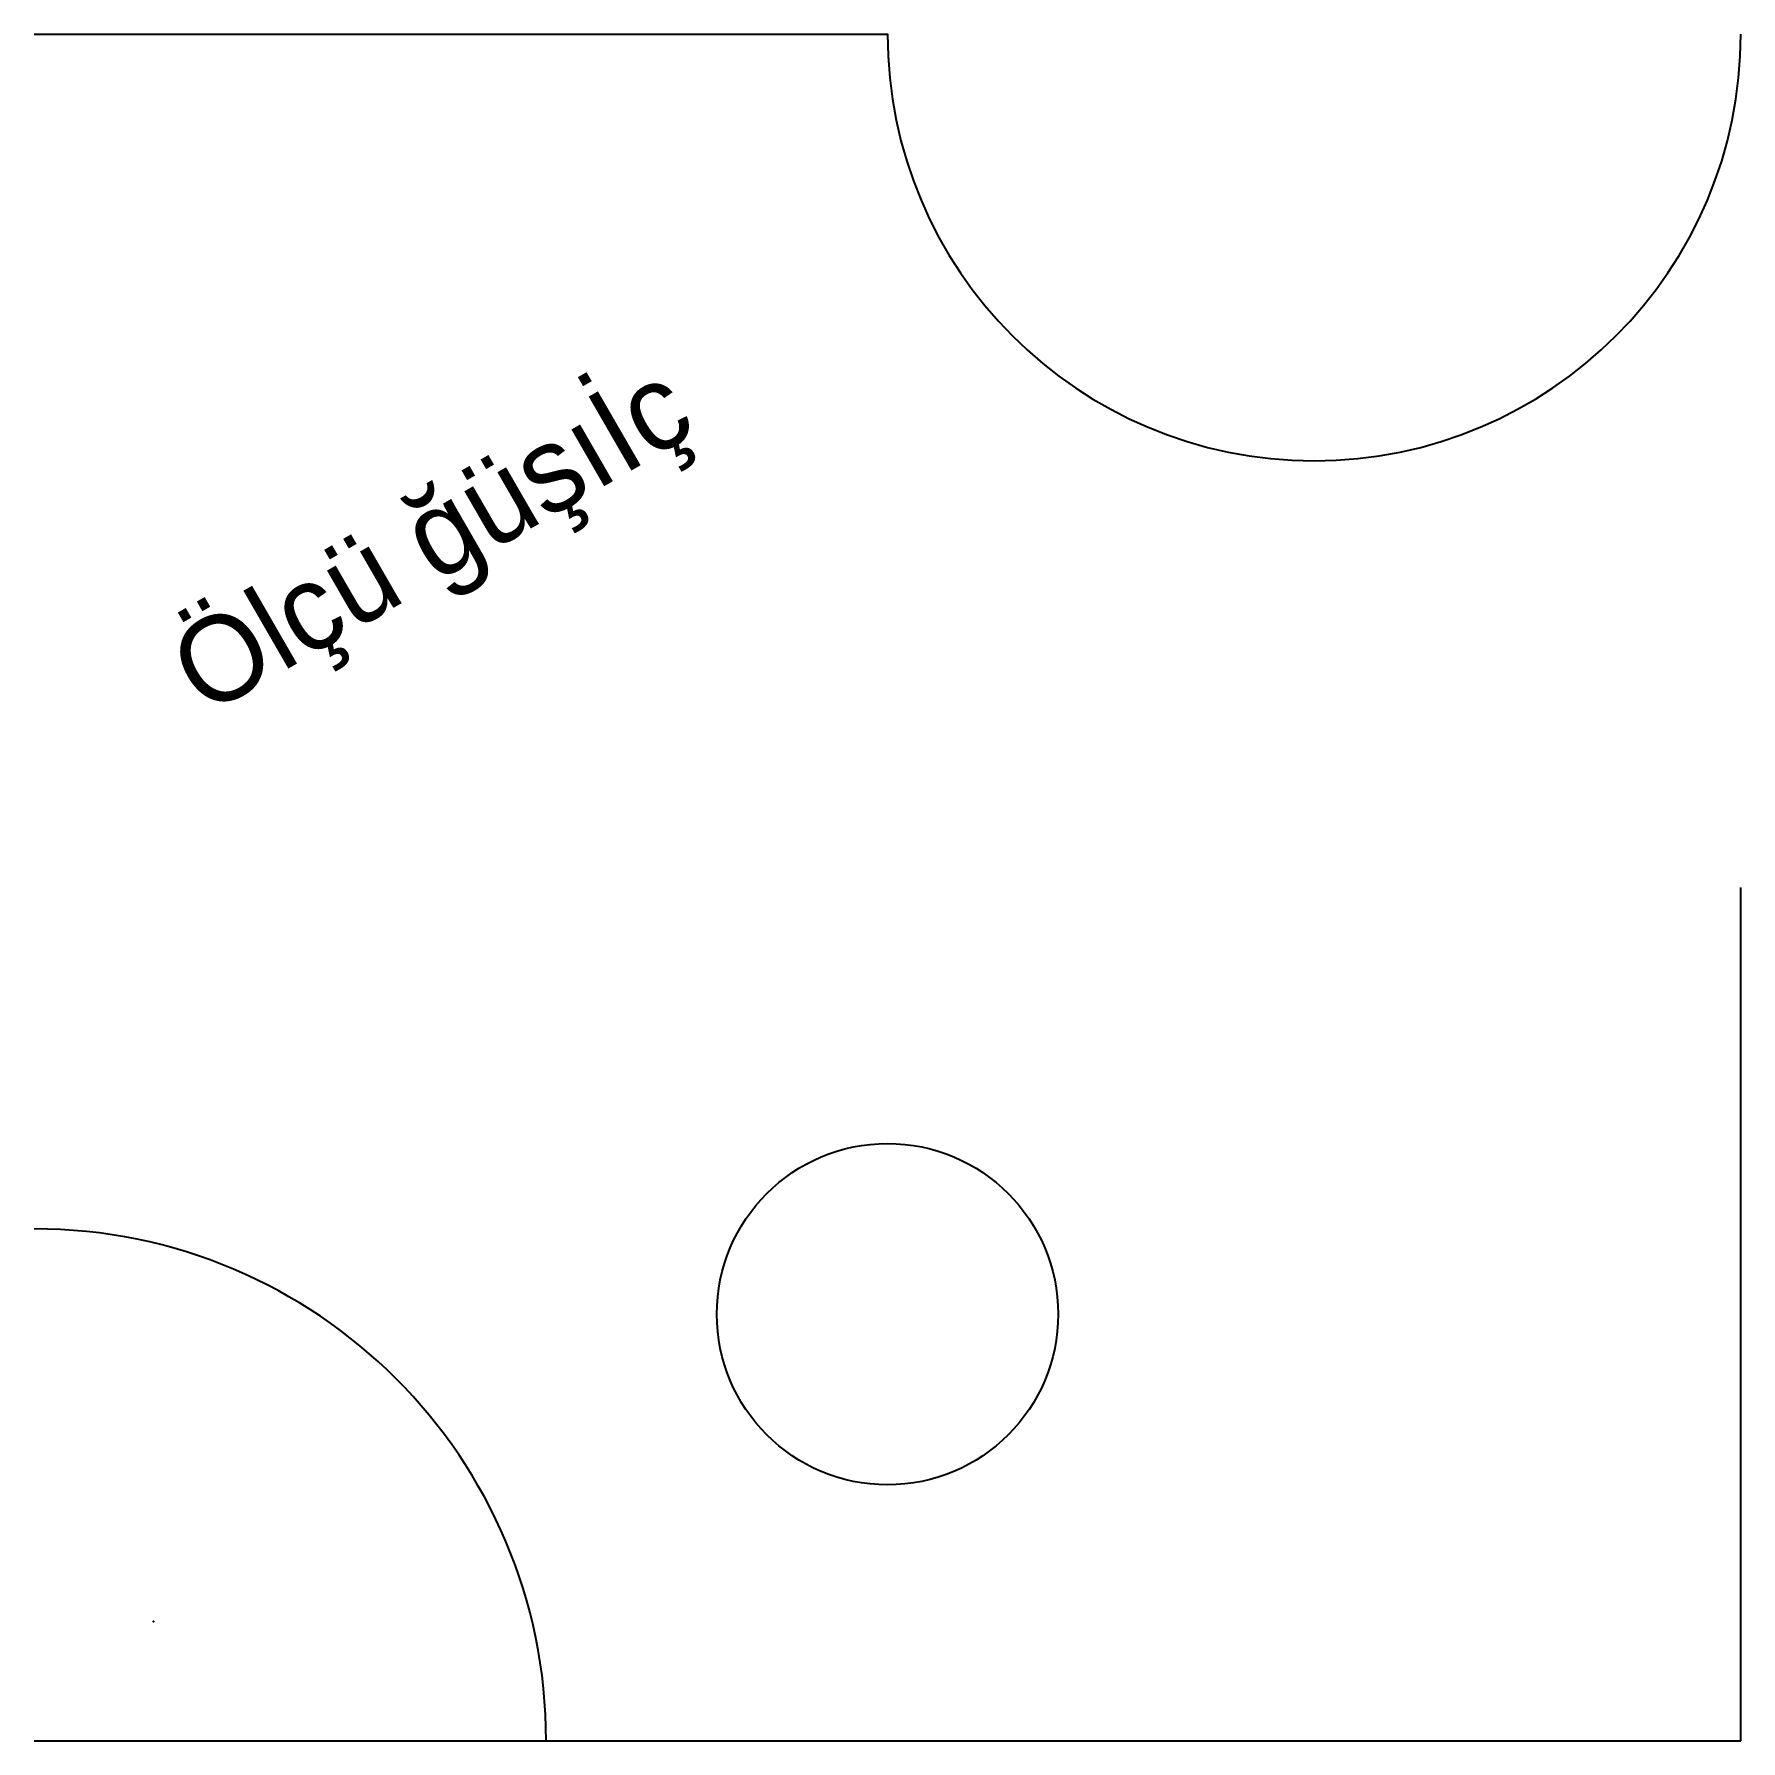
# Model space of a CAD drawing. Extents: x 0 to 500, y 0 to 100.
# Drawn here: x 0 to 100, y 0 to 100 of the extents above; entities outside this region: 1.
import ezdxf

# ---------------------------------------------------------------- set-up
doc = ezdxf.new("R2010")
doc.units = 0
doc.layers.add('TEXT', color=5, linetype='Continuous')
doc.layers.add('WALLS', color=1, linetype='Continuous')

# ---------------------------------------------------------------- blocks, each defined once
blk = doc.blocks.new('DOOR')
blk.add_line((0, 0), (0, 10))

msp = doc.modelspace()

# ---------------------------------------------------------------- linework, layer by layer
msp.add_lwpolyline([(0, 100), (50, 100, 1), (100, 100)], format="xyb")
msp.add_circle((50, 25), 10)
msp.add_arc((0, 0), 30, 0, 90)
msp.add_point((7, 7))
at = {"layer": 'WALLS'}
for p, q in [((100, 0), (100, 50)), ((0, 0), (100, 0))]:
    msp.add_line(p, q, dxfattribs=at)

# ---------------------------------------------------------------- block references
msp.add_blockref('DOOR', (500, 0))

# ---------------------------------------------------------------- texts
at = {"layer": 'TEXT'}
msp.add_text('Ölçü ğüşıİç', height=5, rotation=30, dxfattribs=at).set_placement((10, 60))

doc.saveas('drawing.dxf')
